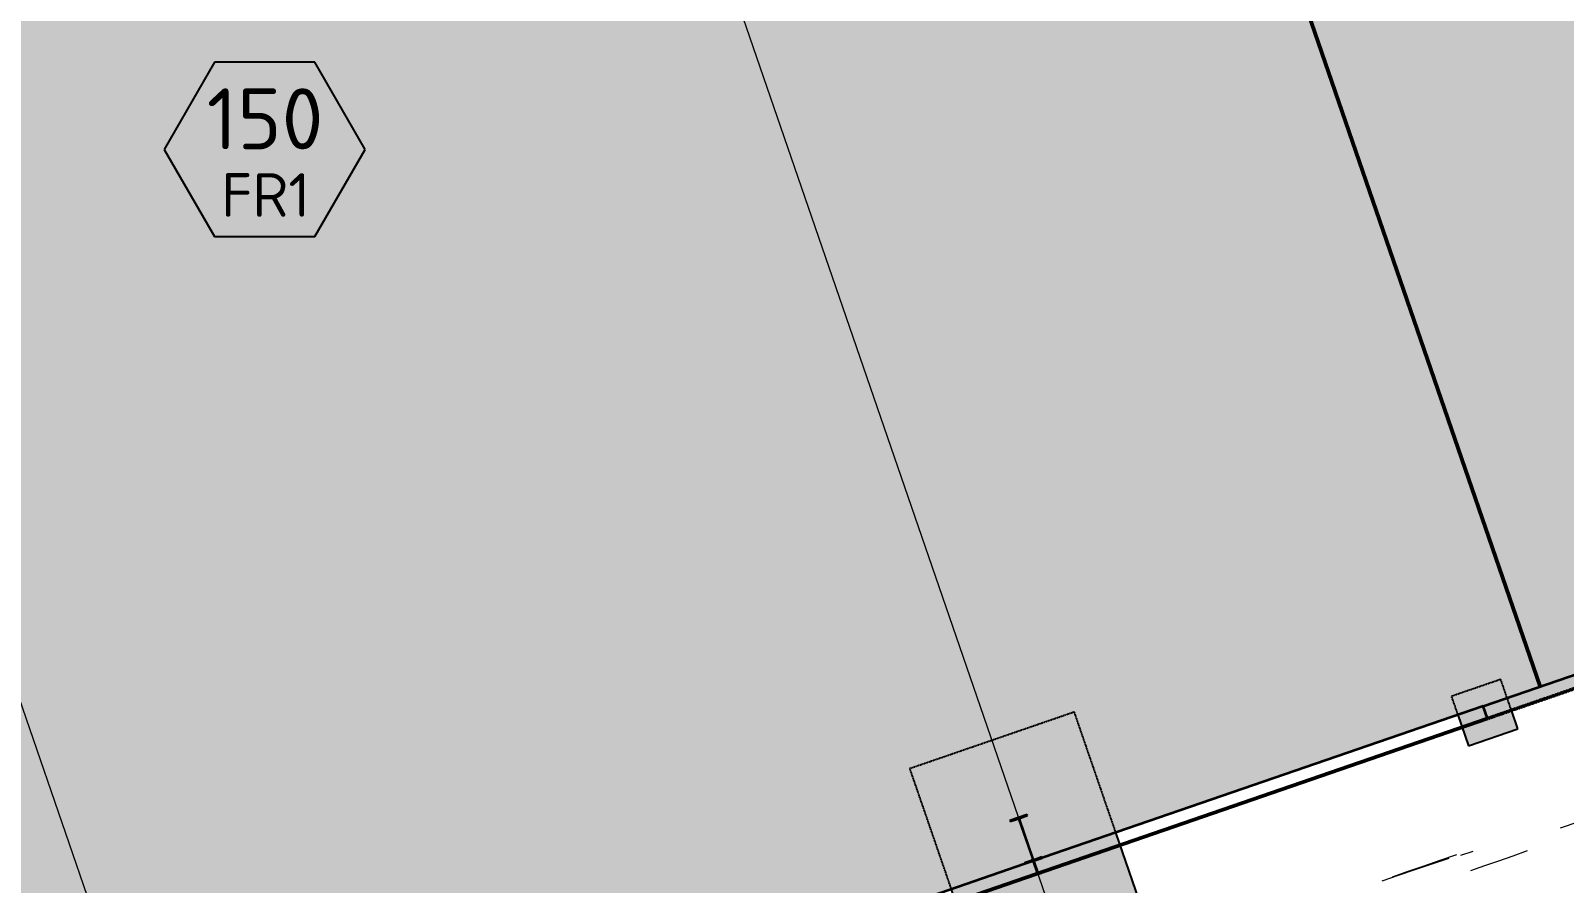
# Model space of a CAD drawing. Header units: millimetres. Extents: x -2467003 to -2325629, y -3762 to 4037916.
# Drawn here: x -2438843 to -2421239, y 3963902 to 3973690 of the extents above; entities that cross this region are included whole.
import ezdxf

# ---------------------------------------------------------------- set-up
doc = ezdxf.new("R2010")
doc.units = ezdxf.units.MM
for name, pattern in [('Dash', [7, 5, -2]), ('Hidden Double', [7, 5, -2]), ('Hidden Half', [3, 2, -1])]:
    doc.linetypes.add(name, pattern=pattern)
for name, color, linetype, lineweight in [('A-200-M_WALL_EXT', 113, 'Continuous', 13), ('A-230-H-FLOOR', 190, 'Continuous', 13), ('A-230-M_FLOOR', 192, 'Continuous', 13), ('A-230-MH_FLOOR', 190, 'Hidden Double', 13), ('S-160-M_FOUND', 171, 'Continuous', 13), ('S-160-MH_FOUND', 171, 'Hidden Half', 13), ('S-230-A-FLOOR', 171, 'Continuous', 18), ('S-280-M_COLUMN', 52, 'Continuous', 13), ('S-280-MH_COLUMN', 52, 'Hidden Half', 13), ('Z-030-M_GRID', 191, 'Continuous', 13), ('Z-060-M_DETAIL', 92, 'Continuous', 25)]:
    doc.layers.add(name, color=color, linetype=linetype, lineweight=lineweight)
doc.styles.add('ISOCPEUR', font='isocpeur.ttf', dxfattribs={"height": 700})
doc.styles.add('ISOCPEUR_2', font='isocpeur.ttf', dxfattribs={"height": 500})

# ---------------------------------------------------------------- blocks, each defined once
blk = doc.blocks.new('FP_15-S1_001 - INTERNAL SLAB ON GROUND PLAN - PART 1')
at = {"layer": 'A-230-M_FLOOR', "color": 254}
for p, q in [((-2421281, 3964541), (-2421070, 3964611)), ((-2422950, 3964060), (-2422756, 3964126)), ((-2422667, 3964165), (-2422853, 3964100)), ((-2422756, 3964126), (-2422559, 3964192)), ((-2422478, 3964231), (-2422667, 3964165)), ((-2422428, 3964227), (-2422285, 3964270)), ((-2421995, 3964158), (-2422157, 3964102)), ((-2421831, 3964216), (-2421995, 3964158)), ((-2421664, 3964274), (-2421831, 3964216)), ((-2423328, 3963933), (-2423141, 3963996)), ((-2423035, 3964037), (-2423214, 3963974)), ((-2423141, 3963996), (-2422950, 3964060)), ((-2422853, 3964100), (-2423035, 3964037)), ((-2422157, 3964102), (-2422315, 3964046))]:
    blk.add_line(p, q, dxfattribs=at)
blk = doc.blocks.new('NRP_Column-Steel-UB - SC124 - 530UB82_0-V16-S1_001 - INTERNAL SLAB ON GROUND PLAN - PART 1')
at = {"layer": 'S-280-M_COLUMN', "lineweight": 25}
for p, q in [((104.5, 528.2), (-104.5, 528.2)), ((-104.5, 528.2), (-104.5, 515)), ((104.5, 515), (104.5, 528.2)), ((-104.5, 515), (-18.8, 515)), ((-4.8, 501), (-4.8, 27.2)), ((4.8, 27.2), (4.8, 501)), ((18.8, 515), (104.5, 515)), ((-18.8, 13.2), (-104.5, 13.2)), ((-104.5, 13.2), (-104.5, 0)), ((-104.5, 0), (104.5, 0)), ((104.5, 13.2), (18.8, 13.2)), ((104.5, 0), (104.5, 13.2))]:
    blk.add_line(p, q, dxfattribs=at)
for centre, start, end in [((-18.8, 501), 0, 90), ((18.8, 501), 90, 180), ((-18.8, 27.2), 270, 0), ((18.8, 27.2), 180, 270)]:
    blk.add_arc(centre, 14, start, end, dxfattribs=at)
at = {"layer": 'S-280-MH_COLUMN', "lineweight": 25}
for centre, start, end in [((-18.8, 501), 0, 90), ((18.8, 501), 90, 180), ((-18.8, 27.2), 270, 0), ((18.8, 27.2), 180, 270)]:
    blk.add_arc(centre, 14, start, end, dxfattribs=at)
blk = doc.blocks.new('NRP_Foundation-Pad Footing Fibre _v2_ - PF2 -2400 x 2000 x 600d-V23-S1_001 - INTERNAL SLAB ON GROUND PLAN - PART 1')
at = {"layer": 'S-160-M_FOUND', "linetype": 'Dash', "lineweight": 25}
blk.add_hatch(color=10, dxfattribs=at).paths.add_polyline_path([(-214, 650), (-1150, 650), (-1150, -1350), (-214, -1350)])
at = {"layer": 'S-160-M_FOUND', "color": 9, "lineweight": 25}
for p, q in [((-214, 650), (-1150, 650)), ((-1150, 650), (-1150, -1350)), ((-1150, -1350), (-214, -1350))]:
    blk.add_line(p, q, dxfattribs=at)
at = {"layer": 'S-160-MH_FOUND', "color": 9, "linetype": 'Dash', "lineweight": 25}
for p, q in [((1250, 650), (-214, 650)), ((1250, -1350), (1250, 650)), ((-214, -1350), (1250, -1350))]:
    blk.add_line(p, q, dxfattribs=at)
blk = doc.blocks.new('NRP_Joint Location _v2_ - ADJ - ARMOURED DOWEL JOINT-4246854-S1_001 - INTERNAL SLAB ON GROUND PLAN - PART 1')
at = {"layer": 'Z-060-M_DETAIL', "lineweight": 50}
blk.add_line((0, 0), (19850, 0), dxfattribs=at)
blk = doc.blocks.new('NRP_Slab Tag _v2_ - Thickness with Description-1497716-S1_001 - INTERNAL SLAB ON GROUND PLAN - PART 1')
at = {"layer": 'S-230-A-FLOOR', "lineweight": 25}
for p, q in [((-2.878, 4.989), (-5.765, -0.011)), ((2.895, 4.989), (-2.878, 4.989)), ((5.782, -0.011), (2.895, 4.989)), ((-5.765, -0.011), (-2.878, -5.011)), ((2.895, -5.011), (5.782, -0.011)), ((-2.878, -5.011), (2.895, -5.011))]:
    blk.add_line(p, q, dxfattribs=at)

msp = doc.modelspace()

# ---------------------------------------------------------------- hatches: boundary and pattern name
at = {"layer": 'A-230-H-FLOOR'}
msp.add_hatch(color=10, dxfattribs=at).paths.add_polyline_path([(-2445202, 3958005), (-2422169, 3965936), (-2422121, 3965794), (-2420356, 3966402), (-2420405, 3966544), (-2406502, 3971331), (-2406453, 3971189), (-2397919, 3974128), (-2396331, 3969518), (-2395949, 3969518), (-2393038, 3970520), (-2393038, 3975808), (-2380625, 3980083), (-2378997, 3975355), (-2337060, 3989796), (-2351010, 4030310), (-2353358, 4029722), (-2353942, 4031417), (-2354991, 4031056), (-2355040, 4031197), (-2356804, 4030590), (-2356756, 4030448), (-2370105, 4025851), (-2370154, 4025993), (-2371918, 4025386), (-2371869, 4025244), (-2411813, 4011490), (-2411862, 4011632), (-2413627, 4011024), (-2413578, 4010882), (-2432891, 4004232), (-2432940, 4004374), (-2434705, 4003766), (-2434656, 4003624), (-2458127, 3995542), (-2446657, 3962231)])
at = {"layer": 'S-160-M_FOUND'}
msp.add_hatch(color=10, dxfattribs=at).paths.add_polyline_path([(-2422340, 3965481), (-2421773, 3965676), (-2421846, 3965889), (-2422121, 3965794), (-2422169, 3965936), (-2422462, 3965835), (-2422448, 3965794)])

# ---------------------------------------------------------------- linework, layer by layer
at = {"layer": 'A-200-M_WALL_EXT', "lineweight": 35}
for p, q in [((-2422169, 3965936), (-2420405, 3966544)), ((-2420356, 3966402), (-2422121, 3965794)), ((-2422169, 3965936), (-2427332, 3964159)), ((-2422121, 3965794), (-2422169, 3965936)), ((-2427283, 3964017), (-2422121, 3965794)), ((-2427332, 3964159), (-2437165, 3960773)), ((-2427283, 3964017), (-2427332, 3964159)), ((-2427332, 3964159), (-2427283, 3964017)), ((-2437116, 3960631), (-2427283, 3964017))]:
    msp.add_line(p, q, dxfattribs=at)
at = {"layer": 'A-230-M_FLOOR', "color": 226, "lineweight": 25}
msp.add_line((-2422121, 3965794), (-2420356, 3966402), dxfattribs=at)
at = {"layer": 'A-230-M_FLOOR', "lineweight": 50}
msp.add_line((-2445295, 3957815), (-2422121, 3965794), dxfattribs=at)
at = {"layer": 'A-230-MH_FLOOR', "lineweight": 50}
msp.add_line((-2422120, 3965794), (-2420356, 3966402), dxfattribs=at)
at = {"layer": 'S-160-M_FOUND', "color": 9, "lineweight": 25}
for p, q in [((-2421773, 3965676), (-2421846, 3965889)), ((-2422462, 3965835), (-2422340, 3965481)), ((-2422340, 3965481), (-2421773, 3965676))]:
    msp.add_line(p, q, dxfattribs=at)
at = {"layer": 'S-160-MH_FOUND', "color": 9, "linetype": 'Dash', "lineweight": 25}
for p, q in [((-2421968, 3966243), (-2422536, 3966048)), ((-2421846, 3965889), (-2421968, 3966243)), ((-2422536, 3966048), (-2422462, 3965835))]:
    msp.add_line(p, q, dxfattribs=at)
at = {"layer": 'Z-030-M_GRID'}
for p, q in [((-2424882, 3957045), (-2442505, 4008224)), ((-2434716, 3953659), (-2452338, 4004838)), ((-2339468, 3994255), (-2451763, 3955587))]:
    msp.add_line(p, q, dxfattribs=at)

# ---------------------------------------------------------------- block references
at = {"layer": 'A-230-M_FLOOR', "lineweight": 50}
msp.add_blockref('FP_15-S1_001 - INTERNAL SLAB ON GROUND PLAN - PART 1', (0, 0), dxfattribs=at)
at = {"layer": 'S-160-MH_FOUND', "color": 9, "linetype": 'Dash', "lineweight": 25, "rotation": 109.0004071202157}
msp.add_blockref('NRP_Foundation-Pad Footing Fibre _v2_ - PF2 -2400 x 2000 x 600d-V23-S1_001 - INTERNAL SLAB ON GROUND PLAN - PART 1', (-2427732, 3964247), dxfattribs=at)
at = {"layer": 'S-230-A-FLOOR', "lineweight": 25, "xscale": 199.9999999999999, "yscale": 199.9999999999999, "zscale": 199.9999999999999}
msp.add_blockref('NRP_Slab Tag _v2_ - Thickness with Description-1497716-S1_001 - INTERNAL SLAB ON GROUND PLAN - PART 1', (-2436159, 3972329), dxfattribs=at)
at = {"layer": 'S-280-MH_COLUMN', "lineweight": 25, "rotation": 19.00040712021459}
msp.add_blockref('NRP_Column-Steel-UB - SC124 - 530UB82_0-V16-S1_001 - INTERNAL SLAB ON GROUND PLAN - PART 1', (-2427332, 3964159), dxfattribs=at)
at = {"layer": 'Z-060-M_DETAIL', "lineweight": 50, "rotation": 289.0004071202154}
msp.add_blockref('NRP_Joint Location _v2_ - ADJ - ARMOURED DOWEL JOINT-4246854-S1_001 - INTERNAL SLAB ON GROUND PLAN - PART 1', (-2427979, 3984929), dxfattribs=at)

# ---------------------------------------------------------------- texts
at = {"layer": 'S-230-A-FLOOR', "lineweight": 13, "attachment_point": 1}
for s, insert, char_height, width, style in [('150', (-2436822, 3973028), 700, 1619.41, 'ISOCPEUR'), ('FR1', (-2436656, 3972054), 500, 1218.56, 'ISOCPEUR_2')]:
    msp.add_mtext(s, dxfattribs=dict(at, insert=insert, char_height=char_height, width=width, style=style))

doc.saveas('drawing.dxf')
